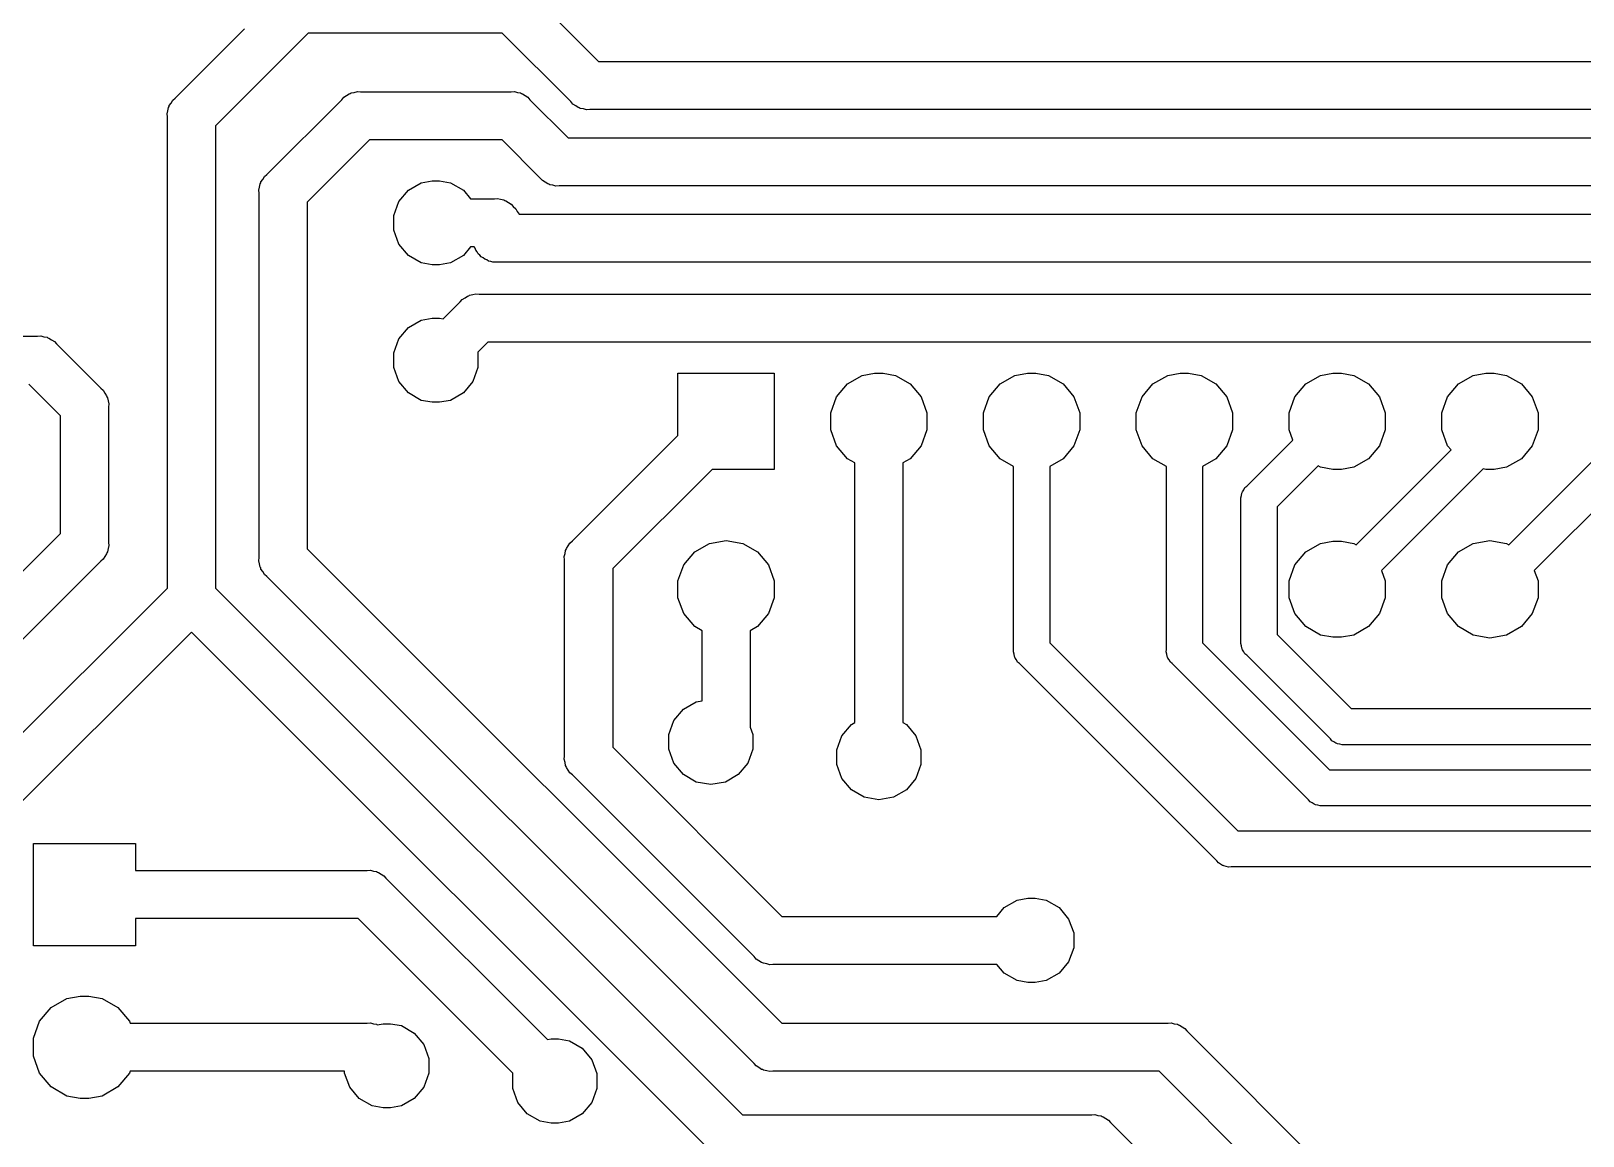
# Model space of a CAD drawing. Extents: x 19.4 to 110.4, y -83.9 to -17.4.
# Drawn here: x 34.16 to 59.97, y -64.98 to -46.59 of the extents above; entities that cross this region are included whole.
import ezdxf

# ---------------------------------------------------------------- set-up
doc = ezdxf.new("R2010")
doc.units = 0
doc.header["$MEASUREMENT"] = 0
doc.layers.add('BLACK', color=7, linetype='CONTINUOUS')

msp = doc.modelspace()

# ---------------------------------------------------------------- linework, layer by layer
at = {"layer": 'BLACK', "linetype": 'CONTINUOUS'}
for p, q in [((42.4592, -45.9575), (43.5997, -47.098)), ((36.5595, -47.7108), (37.7119, -46.5584)), ((38.7737, -46.628), (38.2776, -47.1241)), ((41.9983, -46.628), (38.7737, -46.628)), ((43.1388, -47.7685), (41.9983, -46.628)), ((38.2776, -47.1241), (37.6707, -47.731)), ((43.5997, -47.098), (66.3823, -47.098)), ((36.5189, -47.7449), (36.5595, -47.7108)), ((37.6707, -47.731), (37.23, -48.1717)), ((38.0835, -48.9808), (39.3288, -47.7355)), ((39.3288, -47.7355), (39.3629, -47.6949)), ((39.3629, -47.6949), (39.4089, -47.6683)), ((39.4089, -47.6683), (39.4523, -47.6379)), ((39.4523, -47.6379), (39.4696, -47.6333)), ((39.4696, -47.6333), (39.4851, -47.6243)), ((39.4851, -47.6243), (39.5373, -47.6151)), ((39.5373, -47.6151), (39.5886, -47.6014)), ((39.5886, -47.6014), (39.6415, -47.606)), ((39.6415, -47.606), (42.1465, -47.606)), ((42.1465, -47.606), (42.1994, -47.6014)), ((42.1994, -47.6014), (42.2506, -47.6151)), ((42.2506, -47.6151), (42.3029, -47.6243)), ((42.3029, -47.6243), (42.3184, -47.6333)), ((42.3184, -47.6333), (42.3357, -47.6379)), ((42.3357, -47.6379), (42.3791, -47.6683)), ((42.3791, -47.6683), (42.4251, -47.6949)), ((42.4251, -47.6949), (42.4592, -47.7355)), ((42.4592, -47.7355), (43.0917, -48.368)), ((36.4254, -47.9706), (36.4391, -47.9193)), ((36.43, -48.0235), (36.4254, -47.9706)), ((36.4391, -47.9193), (36.4483, -47.8671)), ((36.4483, -47.8671), (36.4573, -47.8516)), ((36.4573, -47.8516), (36.4619, -47.8343)), ((36.4619, -47.8343), (36.4923, -47.7909)), ((36.4923, -47.7909), (36.5189, -47.7449)), ((43.1729, -47.8091), (43.1388, -47.7685)), ((43.2189, -47.8357), (43.1729, -47.8091)), ((43.2623, -47.8661), (43.2189, -47.8357)), ((43.2796, -47.8707), (43.2623, -47.8661)), ((43.2951, -47.8797), (43.2796, -47.8707)), ((43.3473, -47.8889), (43.2951, -47.8797)), ((43.3986, -47.9026), (43.3473, -47.8889)), ((43.4515, -47.898), (43.3986, -47.9026)), ((66.5305, -47.898), (43.4515, -47.898)), ((36.43, -55.8603), (36.43, -48.0235)), ((37.23, -48.1717), (37.23, -55.8603)), ((39.7897, -48.406), (38.754, -49.4417)), ((41.9983, -48.406), (39.7897, -48.406)), ((42.6308, -49.0385), (41.9983, -48.406)), ((43.0917, -48.368), (67.6523, -48.368)), ((38.0163, -49.0609), (38.0429, -49.0149)), ((38.0429, -49.0149), (38.0835, -48.9808)), ((37.9494, -49.2406), (37.9631, -49.1893)), ((37.954, -49.2935), (37.9494, -49.2406)), ((37.9631, -49.1893), (37.9723, -49.1371)), ((37.9723, -49.1371), (37.9813, -49.1216)), ((37.9813, -49.1216), (37.9859, -49.1043)), ((37.9859, -49.1043), (38.0163, -49.0609)), ((40.2784, -49.4286), (40.4371, -49.2395)), ((40.4371, -49.2395), (40.6509, -49.1161)), ((40.6509, -49.1161), (40.8328, -49.084)), ((40.8328, -49.084), (40.9552, -49.084)), ((40.9552, -49.084), (41.1371, -49.1161)), ((41.1371, -49.1161), (41.3509, -49.2395)), ((41.3509, -49.2395), (41.4721, -49.384)), ((42.6649, -49.0791), (42.6308, -49.0385)), ((42.7109, -49.1057), (42.6649, -49.0791)), ((42.7543, -49.1361), (42.7109, -49.1057)), ((42.7716, -49.1407), (42.7543, -49.1361)), ((42.7871, -49.1497), (42.7716, -49.1407)), ((42.8393, -49.1589), (42.7871, -49.1497)), ((42.8906, -49.1726), (42.8393, -49.1589)), ((42.9435, -49.168), (42.8906, -49.1726)), ((67.8005, -49.168), (42.9435, -49.168)), ((37.954, -55.3545), (37.954, -49.2935)), ((38.754, -49.4417), (38.754, -55.2063)), ((40.194, -49.6606), (40.2784, -49.4286)), ((41.4721, -49.384), (41.8665, -49.384)), ((41.8665, -49.384), (41.9193, -49.3794)), ((41.9193, -49.3794), (41.9706, -49.3931)), ((41.9706, -49.3931), (42.0229, -49.4023)), ((42.0229, -49.4023), (42.0383, -49.4113)), ((42.0383, -49.4113), (42.0556, -49.4159)), ((42.0556, -49.4159), (42.0991, -49.4463)), ((42.0991, -49.4463), (42.145, -49.4729)), ((42.145, -49.4729), (42.1791, -49.5135)), ((42.1791, -49.5135), (42.1805, -49.5149)), ((42.1805, -49.5149), (42.2211, -49.549)), ((40.194, -49.9074), (40.194, -49.6606)), ((42.2211, -49.549), (42.2477, -49.5949)), ((42.2477, -49.5949), (42.2778, -49.638)), ((42.2778, -49.638), (68.9223, -49.638)), ((40.2784, -50.1394), (40.194, -49.9074)), ((40.4371, -50.3285), (40.2784, -50.1394)), ((41.4721, -50.184), (41.3509, -50.3285)), ((41.5324, -50.184), (41.4721, -50.184)), ((41.5461, -50.2077), (41.5324, -50.184)), ((41.5582, -50.2411), (41.5461, -50.2077)), ((41.5811, -50.2683), (41.5582, -50.2411)), ((41.5989, -50.2991), (41.5811, -50.2683)), ((41.6261, -50.3219), (41.5989, -50.2991)), ((40.6509, -50.4519), (40.4371, -50.3285)), ((40.8328, -50.484), (40.6509, -50.4519)), ((40.9552, -50.484), (40.8328, -50.484)), ((41.1371, -50.4519), (40.9552, -50.484)), ((41.3509, -50.3285), (41.1371, -50.4519)), ((41.6489, -50.3491), (41.6261, -50.3219)), ((41.6797, -50.3669), (41.6489, -50.3491)), ((41.7069, -50.3898), (41.6797, -50.3669)), ((41.7403, -50.4019), (41.7069, -50.3898)), ((41.7711, -50.4197), (41.7403, -50.4019)), ((41.8061, -50.4258), (41.7711, -50.4197)), ((41.8395, -50.438), (41.8061, -50.4258)), ((41.875, -50.438), (41.8395, -50.438)), ((69.0705, -50.438), (41.875, -50.438)), ((41.875, -50.438), (41.875, -50.438)), ((41.2988, -51.0995), (41.3329, -51.0589)), ((41.3329, -51.0589), (41.3789, -51.0323)), ((41.3789, -51.0323), (41.4223, -51.0019)), ((41.4223, -51.0019), (41.4396, -50.9973)), ((41.4396, -50.9973), (41.4551, -50.9883)), ((41.4551, -50.9883), (41.5073, -50.9791)), ((41.5073, -50.9791), (41.5586, -50.9654)), ((41.5586, -50.9654), (41.6115, -50.97)), ((41.6115, -50.97), (70.1303, -50.97)), ((41.0174, -51.381), (41.2988, -51.0995)), ((40.2784, -51.7146), (40.4371, -51.5255)), ((40.4371, -51.5255), (40.6509, -51.4021)), ((40.6509, -51.4021), (40.8328, -51.37)), ((40.8328, -51.37), (40.9552, -51.37)), ((40.9552, -51.37), (41.0174, -51.381)), ((33.8521, -51.67), (34.2725, -51.67)), ((34.2725, -51.67), (34.3254, -51.6654)), ((34.3254, -51.6654), (34.3766, -51.6791)), ((34.3766, -51.6791), (34.4289, -51.6883)), ((34.4289, -51.6883), (34.4444, -51.6973)), ((34.4444, -51.6973), (34.4617, -51.7019)), ((34.4617, -51.7019), (34.5051, -51.7323)), ((34.5051, -51.7323), (34.5511, -51.7589)), ((34.5511, -51.7589), (34.5852, -51.7995)), ((34.5852, -51.7995), (35.3225, -52.5368)), ((40.194, -51.9466), (40.2784, -51.7146)), ((41.7597, -51.77), (41.5911, -51.9386)), ((70.2785, -51.77), (41.7597, -51.77)), ((40.194, -52.1934), (40.194, -51.9466)), ((41.5911, -51.9386), (41.594, -51.9466)), ((41.594, -51.9466), (41.594, -52.1934)), ((40.2784, -52.4254), (40.194, -52.1934)), ((41.594, -52.1934), (41.5096, -52.4254)), ((44.92, -53.3203), (44.92, -52.286)), ((44.92, -52.286), (46.52, -52.286)), ((46.52, -52.286), (46.52, -53.886)), ((47.7378, -52.4637), (47.9822, -52.3226)), ((47.9822, -52.3226), (48.19, -52.286)), ((48.19, -52.286), (48.33, -52.286)), ((48.33, -52.286), (48.5378, -52.3226)), ((48.5378, -52.3226), (48.7822, -52.4637)), ((50.2778, -52.4637), (50.5222, -52.3226)), ((50.5222, -52.3226), (50.73, -52.286)), ((50.73, -52.286), (50.87, -52.286)), ((50.87, -52.286), (51.0778, -52.3226)), ((51.0778, -52.3226), (51.3222, -52.4637)), ((52.8178, -52.4637), (53.0622, -52.3226)), ((53.0622, -52.3226), (53.27, -52.286)), ((53.27, -52.286), (53.41, -52.286)), ((53.41, -52.286), (53.6178, -52.3226)), ((53.6178, -52.3226), (53.8622, -52.4637)), ((55.3578, -52.4637), (55.6022, -52.3226)), ((55.6022, -52.3226), (55.81, -52.286)), ((55.81, -52.286), (55.95, -52.286)), ((55.95, -52.286), (56.1578, -52.3226)), ((56.1578, -52.3226), (56.4022, -52.4637)), ((57.8978, -52.4637), (58.1422, -52.3226)), ((58.1422, -52.3226), (58.35, -52.286)), ((58.35, -52.286), (58.49, -52.286)), ((58.49, -52.286), (58.6978, -52.3226)), ((58.6978, -52.3226), (58.9422, -52.4637)), ((34.652, -52.9977), (34.1243, -52.47)), ((35.3225, -52.5368), (35.3631, -52.5709)), ((35.3631, -52.5709), (35.3897, -52.6169)), ((35.3897, -52.6169), (35.4201, -52.6603)), ((40.4371, -52.6145), (40.2784, -52.4254)), ((40.6509, -52.7379), (40.4371, -52.6145)), ((41.3509, -52.6145), (41.1371, -52.7379)), ((41.5096, -52.4254), (41.3509, -52.6145)), ((47.5565, -52.6798), (47.7378, -52.4637)), ((48.7822, -52.4637), (48.9635, -52.6798)), ((50.0965, -52.6798), (50.2778, -52.4637)), ((51.3222, -52.4637), (51.5035, -52.6798)), ((52.6365, -52.6798), (52.8178, -52.4637)), ((53.8622, -52.4637), (54.0435, -52.6798)), ((55.1765, -52.6798), (55.3578, -52.4637)), ((56.4022, -52.4637), (56.5835, -52.6798)), ((57.7165, -52.6798), (57.8978, -52.4637)), ((58.9422, -52.4637), (59.1235, -52.6798)), ((35.4201, -52.6603), (35.4247, -52.6776)), ((35.4247, -52.6776), (35.4337, -52.6931)), ((35.4337, -52.6931), (35.4429, -52.7453)), ((35.4429, -52.7453), (35.4566, -52.7966)), ((35.4566, -52.7966), (35.452, -52.8495)), ((35.452, -52.8495), (35.452, -55.1005)), ((40.8328, -52.77), (40.6509, -52.7379)), ((40.9552, -52.77), (40.8328, -52.77)), ((41.1371, -52.7379), (40.9552, -52.77)), ((47.46, -52.9449), (47.5565, -52.6798)), ((48.9635, -52.6798), (49.06, -52.9449)), ((50, -52.9449), (50.0965, -52.6798)), ((51.5035, -52.6798), (51.6, -52.9449)), ((52.54, -52.9449), (52.6365, -52.6798)), ((54.0435, -52.6798), (54.14, -52.9449)), ((55.08, -52.9449), (55.1765, -52.6798)), ((56.5835, -52.6798), (56.68, -52.9449)), ((57.62, -52.9449), (57.7165, -52.6798)), ((59.1235, -52.6798), (59.22, -52.9449)), ((34.652, -54.9523), (34.652, -52.9977)), ((47.46, -53.2271), (47.46, -52.9449)), ((49.06, -52.9449), (49.06, -53.2271)), ((50, -53.2271), (50, -52.9449)), ((51.6, -52.9449), (51.6, -53.2271)), ((52.54, -53.2271), (52.54, -52.9449)), ((54.14, -52.9449), (54.14, -53.2271)), ((55.08, -53.2271), (55.08, -52.9449)), ((56.68, -52.9449), (56.68, -53.2271)), ((57.62, -53.2271), (57.62, -52.9449)), ((59.22, -52.9449), (59.22, -53.2271)), ((43.1635, -55.0768), (44.92, -53.3203)), ((47.5565, -53.4922), (47.46, -53.2271)), ((49.06, -53.2271), (48.9635, -53.4922)), ((50.0965, -53.4922), (50, -53.2271)), ((51.6, -53.2271), (51.5035, -53.4922)), ((52.6365, -53.4922), (52.54, -53.2271)), ((54.14, -53.2271), (54.0435, -53.4922)), ((54.3771, -54.1646), (55.1426, -53.3991)), ((55.1426, -53.3991), (55.08, -53.2271)), ((56.68, -53.2271), (56.5835, -53.4922)), ((57.7165, -53.4922), (57.62, -53.2271)), ((59.22, -53.2271), (59.1235, -53.4922)), ((47.7378, -53.7083), (47.5565, -53.4922)), ((48.9635, -53.4922), (48.7822, -53.7083)), ((50.2778, -53.7083), (50.0965, -53.4922)), ((51.5035, -53.4922), (51.3222, -53.7083)), ((52.8178, -53.7083), (52.6365, -53.4922)), ((54.0435, -53.4922), (53.8622, -53.7083)), ((56.1967, -55.1391), (57.7745, -53.5613)), ((56.5835, -53.4922), (56.4022, -53.7083)), ((57.7745, -53.5613), (57.7165, -53.4922)), ((58.7367, -55.1391), (60.3145, -53.5613)), ((59.1235, -53.4922), (58.9422, -53.7083)), ((45.4857, -53.886), (43.834, -55.5377)), ((46.52, -53.886), (45.4857, -53.886)), ((47.86, -53.7788), (47.7378, -53.7083)), ((47.86, -58.0966), (47.86, -53.7788)), ((48.7822, -53.7083), (48.66, -53.7788)), ((48.66, -53.7788), (48.66, -58.0966)), ((50.5, -53.8366), (50.2778, -53.7083)), ((50.5, -56.8829), (50.5, -53.8366)), ((51.3222, -53.7083), (51.1, -53.8366)), ((51.1, -53.8366), (51.1, -56.7717)), ((53.04, -53.8366), (52.8178, -53.7083)), ((53.04, -56.8829), (53.04, -53.8366)), ((53.8622, -53.7083), (53.64, -53.8366)), ((53.64, -53.8366), (53.64, -56.7717)), ((55.5633, -53.8269), (54.88, -54.5103)), ((55.6022, -53.8494), (55.5633, -53.8269)), ((55.81, -53.886), (55.6022, -53.8494)), ((55.95, -53.886), (55.81, -53.886)), ((56.1578, -53.8494), (55.95, -53.886)), ((56.4022, -53.7083), (56.1578, -53.8494)), ((58.306, -53.8782), (56.6174, -55.5669)), ((58.35, -53.886), (58.306, -53.8782)), ((58.49, -53.886), (58.35, -53.886)), ((58.6978, -53.8494), (58.49, -53.886)), ((58.9422, -53.7083), (58.6978, -53.8494)), ((60.846, -53.8782), (59.1574, -55.5669)), ((54.3466, -54.1902), (54.3771, -54.1646)), ((54.2765, -54.3595), (54.2868, -54.321)), ((54.28, -54.3991), (54.2765, -54.3595)), ((54.28, -56.7449), (54.28, -54.3991)), ((54.2868, -54.321), (54.2937, -54.2818)), ((54.2937, -54.2818), (54.3004, -54.2702)), ((54.3004, -54.2702), (54.3039, -54.2573)), ((54.3039, -54.2573), (54.3267, -54.2247)), ((54.3267, -54.2247), (54.3466, -54.1902)), ((54.88, -54.5103), (54.88, -56.6337)), ((26.6535, -62.9508), (34.652, -54.9523)), ((35.4429, -55.2047), (35.4337, -55.2569)), ((35.4566, -55.1534), (35.4429, -55.2047)), ((35.452, -55.1005), (35.4566, -55.1534)), ((38.754, -55.2063), (46.6477, -63.1)), ((43.0523, -55.2331), (43.0613, -55.2176)), ((43.0613, -55.2176), (43.0659, -55.2003)), ((43.0659, -55.2003), (43.0963, -55.1569)), ((43.0963, -55.1569), (43.1229, -55.1109)), ((43.1229, -55.1109), (43.1635, -55.0768)), ((45.1978, -55.2577), (45.4422, -55.1166)), ((45.4422, -55.1166), (45.72, -55.0677)), ((45.72, -55.0677), (45.9978, -55.1166)), ((45.9978, -55.1166), (46.2422, -55.2577)), ((55.3578, -55.2577), (55.6022, -55.1166)), ((55.6022, -55.1166), (55.81, -55.08)), ((55.81, -55.08), (55.95, -55.08)), ((55.95, -55.08), (56.1578, -55.1166)), ((56.1578, -55.1166), (56.1967, -55.1391)), ((57.8978, -55.2577), (58.1422, -55.1166)), ((58.1422, -55.1166), (58.42, -55.0677)), ((58.42, -55.0677), (58.6978, -55.1166)), ((58.6978, -55.1166), (58.7367, -55.1391)), ((35.3225, -55.4132), (27.324, -63.4117)), ((35.3631, -55.3791), (35.3225, -55.4132)), ((35.3897, -55.3331), (35.3631, -55.3791)), ((35.4201, -55.2897), (35.3897, -55.3331)), ((35.4247, -55.2724), (35.4201, -55.2897)), ((35.4337, -55.2569), (35.4247, -55.2724)), ((37.9494, -55.4074), (37.954, -55.3545)), ((37.9631, -55.4587), (37.9494, -55.4074)), ((37.9723, -55.5109), (37.9631, -55.4587)), ((43.0294, -55.3366), (43.0431, -55.2853)), ((43.034, -55.3895), (43.0294, -55.3366)), ((43.034, -58.6565), (43.034, -55.3895)), ((43.0431, -55.2853), (43.0523, -55.2331)), ((44.92, -55.7389), (45.0165, -55.4738)), ((45.0165, -55.4738), (45.1978, -55.2577)), ((46.2422, -55.2577), (46.4235, -55.4738)), ((46.4235, -55.4738), (46.52, -55.7389)), ((55.08, -55.7389), (55.1765, -55.4738)), ((55.1765, -55.4738), (55.3578, -55.2577)), ((57.62, -55.7389), (57.7165, -55.4738)), ((57.7165, -55.4738), (57.8978, -55.2577)), ((37.9813, -55.5264), (37.9723, -55.5109)), ((37.9859, -55.5437), (37.9813, -55.5264)), ((38.0163, -55.5871), (37.9859, -55.5437)), ((38.0429, -55.6331), (38.0163, -55.5871)), ((38.0835, -55.6672), (38.0429, -55.6331)), ((46.1868, -63.7705), (38.0835, -55.6672)), ((43.834, -55.5377), (43.834, -58.5083)), ((56.6174, -55.5669), (56.68, -55.7389)), ((59.1574, -55.5669), (59.22, -55.7389)), ((29.1935, -63.0968), (36.43, -55.8603)), ((37.23, -55.8603), (45.9937, -64.624)), ((44.92, -56.0211), (44.92, -55.7389)), ((46.52, -55.7389), (46.52, -56.0211)), ((55.08, -56.0211), (55.08, -55.7389)), ((56.68, -55.7389), (56.68, -56.0211)), ((57.62, -56.0211), (57.62, -55.7389)), ((59.22, -55.7389), (59.22, -56.0211)), ((45.0165, -56.2862), (44.92, -56.0211)), ((46.52, -56.0211), (46.4235, -56.2862)), ((55.1765, -56.2862), (55.08, -56.0211)), ((56.68, -56.0211), (56.5835, -56.2862)), ((57.7165, -56.2862), (57.62, -56.0211)), ((59.22, -56.0211), (59.1235, -56.2862)), ((45.1978, -56.5023), (45.0165, -56.2862)), ((45.32, -56.5728), (45.1978, -56.5023)), ((46.2422, -56.5023), (46.12, -56.5728)), ((46.4235, -56.2862), (46.2422, -56.5023)), ((55.3578, -56.5023), (55.1765, -56.2862)), ((55.6022, -56.6434), (55.3578, -56.5023)), ((56.4022, -56.5023), (56.1578, -56.6434)), ((56.5835, -56.2862), (56.4022, -56.5023)), ((57.8978, -56.5023), (57.7165, -56.2862)), ((58.1422, -56.6434), (57.8978, -56.5023)), ((58.9422, -56.5023), (58.6978, -56.6434)), ((59.1235, -56.2862), (58.9422, -56.5023)), ((36.83, -56.5917), (29.864, -63.5577)), ((45.5328, -65.2945), (36.83, -56.5917)), ((45.32, -57.7349), (45.32, -56.5728)), ((46.12, -56.5728), (46.12, -58.1485)), ((54.2765, -56.7846), (54.28, -56.7449)), ((54.88, -56.6337), (56.1123, -57.866)), ((55.81, -56.68), (55.6022, -56.6434)), ((55.95, -56.68), (55.81, -56.68)), ((56.1578, -56.6434), (55.95, -56.68)), ((58.42, -56.6923), (58.1422, -56.6434)), ((58.6978, -56.6434), (58.42, -56.6923)), ((50.4965, -56.9225), (50.5, -56.8829)), ((50.5068, -56.961), (50.4965, -56.9225)), ((50.5137, -57.0002), (50.5068, -56.961)), ((50.5204, -57.0118), (50.5137, -57.0002)), ((50.5239, -57.0247), (50.5204, -57.0118)), ((50.5467, -57.0573), (50.5239, -57.0247)), ((51.1, -56.7717), (54.2263, -59.898)), ((53.0365, -56.9225), (53.04, -56.8829)), ((53.0468, -56.961), (53.0365, -56.9225)), ((53.0537, -57.0002), (53.0468, -56.961)), ((53.0604, -57.0118), (53.0537, -57.0002)), ((53.0639, -57.0247), (53.0604, -57.0118)), ((53.0867, -57.0573), (53.0639, -57.0247)), ((53.64, -56.7717), (55.7503, -58.882)), ((54.2868, -56.823), (54.2765, -56.7846)), ((54.2937, -56.8622), (54.2868, -56.823)), ((54.3004, -56.8738), (54.2937, -56.8622)), ((54.3039, -56.8867), (54.3004, -56.8738)), ((54.3267, -56.9193), (54.3039, -56.8867)), ((54.3466, -56.9538), (54.3267, -56.9193)), ((54.3771, -56.9794), (54.3466, -56.9538)), ((55.7666, -58.3689), (54.3771, -56.9794)), ((50.5666, -57.0918), (50.5467, -57.0573)), ((50.5971, -57.1174), (50.5666, -57.0918)), ((53.8806, -60.4009), (50.5971, -57.1174)), ((53.1066, -57.0918), (53.0867, -57.0573)), ((53.1371, -57.1174), (53.1066, -57.0918)), ((55.4046, -59.3849), (53.1371, -57.1174)), ((45.0091, -57.8755), (45.2229, -57.7521)), ((45.2229, -57.7521), (45.32, -57.7349)), ((44.8504, -58.0646), (45.0091, -57.8755)), ((56.1123, -57.866), (61.9629, -57.866)), ((44.766, -58.2966), (44.8504, -58.0646)), ((44.766, -58.5434), (44.766, -58.2966)), ((46.12, -58.1485), (46.1225, -58.177)), ((46.1225, -58.177), (46.166, -58.2966)), ((46.166, -58.2966), (46.166, -58.5434)), ((47.6444, -58.3186), (47.8031, -58.1295)), ((47.8031, -58.1295), (47.86, -58.0966)), ((48.66, -58.0966), (48.7169, -58.1295)), ((48.7169, -58.1295), (48.8756, -58.3186)), ((43.834, -58.5083), (46.6477, -61.322)), ((44.8504, -58.7754), (44.766, -58.5434)), ((46.166, -58.5434), (46.0816, -58.7754)), ((47.56, -58.5506), (47.6444, -58.3186)), ((47.56, -58.7974), (47.56, -58.5506)), ((48.8756, -58.3186), (48.96, -58.5506)), ((48.96, -58.5506), (48.96, -58.7974)), ((55.7922, -58.3994), (55.7666, -58.3689)), ((55.8267, -58.4193), (55.7922, -58.3994)), ((55.8593, -58.4421), (55.8267, -58.4193)), ((55.8722, -58.4456), (55.8593, -58.4421)), ((55.8838, -58.4523), (55.8722, -58.4456)), ((55.923, -58.4592), (55.8838, -58.4523)), ((55.9614, -58.4695), (55.923, -58.4592)), ((56.0011, -58.466), (55.9614, -58.4695)), ((61.8517, -58.466), (56.0011, -58.466)), ((43.0294, -58.7094), (43.034, -58.6565)), ((43.0431, -58.7607), (43.0294, -58.7094)), ((43.0523, -58.8129), (43.0431, -58.7607)), ((43.0613, -58.8284), (43.0523, -58.8129)), ((43.0659, -58.8457), (43.0613, -58.8284)), ((45.0091, -58.9645), (44.8504, -58.7754)), ((46.0816, -58.7754), (45.9229, -58.9645)), ((47.6444, -59.0294), (47.56, -58.7974)), ((48.96, -58.7974), (48.8756, -59.0294)), ((43.0963, -58.8891), (43.0659, -58.8457)), ((43.1229, -58.9351), (43.0963, -58.8891)), ((43.1635, -58.9692), (43.1229, -58.9351)), ((46.1868, -61.9925), (43.1635, -58.9692)), ((45.2229, -59.0879), (45.0091, -58.9645)), ((45.466, -59.1308), (45.2229, -59.0879)), ((45.7091, -59.0879), (45.466, -59.1308)), ((45.9229, -58.9645), (45.7091, -59.0879)), ((47.8031, -59.2185), (47.6444, -59.0294)), ((48.8756, -59.0294), (48.7169, -59.2185)), ((55.7503, -58.882), (61.4549, -58.882)), ((48.0169, -59.3419), (47.8031, -59.2185)), ((48.26, -59.3848), (48.0169, -59.3419)), ((48.5031, -59.3419), (48.26, -59.3848)), ((48.7169, -59.2185), (48.5031, -59.3419)), ((55.4302, -59.4154), (55.4046, -59.3849)), ((55.4647, -59.4353), (55.4302, -59.4154)), ((55.4973, -59.4581), (55.4647, -59.4353)), ((55.5102, -59.4616), (55.4973, -59.4581)), ((55.5218, -59.4683), (55.5102, -59.4616)), ((55.561, -59.4752), (55.5218, -59.4683)), ((55.5994, -59.4855), (55.561, -59.4752)), ((55.6391, -59.482), (55.5994, -59.4855)), ((61.3437, -59.482), (55.6391, -59.482)), ((34.202, -61.81), (34.202, -60.11)), ((34.202, -60.11), (35.902, -60.11)), ((35.902, -60.11), (35.902, -60.56)), ((54.2263, -59.898), (60.9469, -59.898)), ((35.902, -60.56), (39.7522, -60.56)), ((39.7522, -60.56), (39.8051, -60.5554)), ((39.8051, -60.5554), (39.8563, -60.5691)), ((39.8563, -60.5691), (39.9086, -60.5783)), ((39.9086, -60.5783), (39.9241, -60.5873)), ((39.9241, -60.5873), (39.9413, -60.5919)), ((39.9413, -60.5919), (39.9848, -60.6223)), ((39.9848, -60.6223), (40.0308, -60.6489)), ((53.9062, -60.4314), (53.8806, -60.4009)), ((53.9407, -60.4513), (53.9062, -60.4314)), ((53.9733, -60.4741), (53.9407, -60.4513)), ((53.9862, -60.4776), (53.9733, -60.4741)), ((53.9978, -60.4843), (53.9862, -60.4776)), ((54.037, -60.4912), (53.9978, -60.4843)), ((54.0754, -60.5015), (54.037, -60.4912)), ((54.1151, -60.498), (54.0754, -60.5015)), ((60.8357, -60.498), (54.1151, -60.498)), ((40.0308, -60.6489), (40.0649, -60.6895)), ((40.0649, -60.6895), (42.7485, -63.3731)), ((50.3431, -61.1775), (50.5569, -61.0541)), ((50.5569, -61.0541), (50.7388, -61.022)), ((50.7388, -61.022), (50.8612, -61.022)), ((50.8612, -61.022), (51.0431, -61.0541)), ((51.0431, -61.0541), (51.2569, -61.1775)), ((39.604, -61.36), (35.902, -61.36)), ((35.902, -61.36), (35.902, -61.81)), ((42.1748, -63.9307), (39.604, -61.36)), ((46.6477, -61.322), (50.2219, -61.322)), ((50.2219, -61.322), (50.3431, -61.1775)), ((51.2569, -61.1775), (51.4156, -61.3666)), ((51.4156, -61.3666), (51.5, -61.5986)), ((51.5, -61.5986), (51.5, -61.8454)), ((35.902, -61.81), (34.202, -61.81)), ((51.5, -61.8454), (51.4156, -62.0774)), ((46.2209, -62.0331), (46.1868, -61.9925)), ((46.2669, -62.0597), (46.2209, -62.0331)), ((46.3103, -62.0901), (46.2669, -62.0597)), ((46.3276, -62.0947), (46.3103, -62.0901)), ((46.3431, -62.1037), (46.3276, -62.0947)), ((46.3953, -62.1129), (46.3431, -62.1037)), ((46.4466, -62.1266), (46.3953, -62.1129)), ((46.4995, -62.122), (46.4466, -62.1266)), ((50.2219, -62.122), (46.4995, -62.122)), ((50.3431, -62.2665), (50.2219, -62.122)), ((51.4156, -62.0774), (51.2569, -62.2665)), ((50.5569, -62.3899), (50.3431, -62.2665)), ((50.7388, -62.422), (50.5569, -62.3899)), ((50.8612, -62.422), (50.7388, -62.422)), ((51.0431, -62.3899), (50.8612, -62.422)), ((51.2569, -62.2665), (51.0431, -62.3899)), ((34.4972, -62.8388), (34.7568, -62.6889)), ((34.7568, -62.6889), (34.9776, -62.65)), ((34.9776, -62.65), (35.1264, -62.65)), ((35.1264, -62.65), (35.3472, -62.6889)), ((35.3472, -62.6889), (35.6068, -62.8388)), ((34.3045, -63.0684), (34.4972, -62.8388)), ((35.6068, -62.8388), (35.7995, -63.0684)), ((34.202, -63.3501), (34.3045, -63.0684)), ((35.7995, -63.0684), (35.811, -63.1)), ((35.811, -63.1), (39.7522, -63.1)), ((39.7522, -63.1), (39.8051, -63.0954)), ((39.8051, -63.0954), (39.8563, -63.1091)), ((39.8563, -63.1091), (39.9086, -63.1183)), ((39.9086, -63.1183), (39.9204, -63.1251)), ((39.9204, -63.1251), (40.0166, -63.1082)), ((40.0166, -63.1082), (40.1391, -63.1082)), ((40.1391, -63.1082), (40.321, -63.1402)), ((40.321, -63.1402), (40.5347, -63.2637)), ((46.6477, -63.1), (53.0685, -63.1)), ((53.0685, -63.1), (53.1214, -63.0954)), ((53.1214, -63.0954), (53.1726, -63.1091)), ((53.1726, -63.1091), (53.2249, -63.1183)), ((53.2249, -63.1183), (53.2404, -63.1273)), ((53.2404, -63.1273), (53.2577, -63.1319)), ((53.2577, -63.1319), (53.3011, -63.1623)), ((53.3011, -63.1623), (53.3471, -63.1889)), ((53.3471, -63.1889), (53.3812, -63.2295)), ((34.202, -63.6499), (34.202, -63.3501)), ((40.5347, -63.2637), (40.6934, -63.4528)), ((40.6934, -63.4528), (40.7778, -63.6847)), ((42.7485, -63.3731), (42.8106, -63.3622)), ((42.8106, -63.3622), (42.9331, -63.3622)), ((42.9331, -63.3622), (43.115, -63.3942)), ((43.115, -63.3942), (43.3287, -63.5177)), ((53.3812, -63.2295), (56.1505, -65.9988)), ((34.3045, -63.9316), (34.202, -63.6499)), ((40.7778, -63.6847), (40.7778, -63.9316)), ((43.3287, -63.5177), (43.4874, -63.7068)), ((43.4874, -63.7068), (43.5718, -63.9387)), ((34.4972, -64.1612), (34.3045, -63.9316)), ((35.7995, -63.9316), (35.6068, -64.1612)), ((35.811, -63.9), (35.7995, -63.9316)), ((39.3778, -63.9), (35.811, -63.9)), ((39.3778, -63.9316), (39.3778, -63.9)), ((39.4623, -64.1636), (39.3778, -63.9316)), ((40.7778, -63.9316), (40.6934, -64.1636)), ((42.1718, -63.9387), (42.1748, -63.9307)), ((42.1718, -64.1856), (42.1718, -63.9387)), ((43.5718, -63.9387), (43.5718, -64.1856)), ((46.2209, -63.8111), (46.1868, -63.7705)), ((46.2669, -63.8377), (46.2209, -63.8111)), ((46.3103, -63.8681), (46.2669, -63.8377)), ((46.3276, -63.8727), (46.3103, -63.8681)), ((46.3431, -63.8817), (46.3276, -63.8727)), ((46.3953, -63.8909), (46.3431, -63.8817)), ((46.4466, -63.9046), (46.3953, -63.8909)), ((46.4995, -63.9), (46.4466, -63.9046)), ((52.9203, -63.9), (46.4995, -63.9)), ((55.48, -66.4597), (52.9203, -63.9)), ((34.7568, -64.3111), (34.4972, -64.1612)), ((35.6068, -64.1612), (35.3472, -64.3111)), ((39.621, -64.3527), (39.4623, -64.1636)), ((40.6934, -64.1636), (40.5347, -64.3527)), ((42.2563, -64.4176), (42.1718, -64.1856)), ((43.5718, -64.1856), (43.4874, -64.4176)), ((34.9776, -64.35), (34.7568, -64.3111)), ((35.1264, -64.35), (34.9776, -64.35)), ((35.3472, -64.3111), (35.1264, -64.35)), ((39.8347, -64.4761), (39.621, -64.3527)), ((40.0166, -64.5082), (39.8347, -64.4761)), ((40.1391, -64.5082), (40.0166, -64.5082)), ((40.321, -64.4761), (40.1391, -64.5082)), ((40.5347, -64.3527), (40.321, -64.4761)), ((42.415, -64.6067), (42.2563, -64.4176)), ((43.4874, -64.4176), (43.3287, -64.6067)), ((42.6287, -64.7301), (42.415, -64.6067)), ((42.8106, -64.7622), (42.6287, -64.7301)), ((42.9331, -64.7622), (42.8106, -64.7622)), ((43.115, -64.7301), (42.9331, -64.7622)), ((43.3287, -64.6067), (43.115, -64.7301)), ((45.9937, -64.624), (51.7985, -64.624)), ((51.7985, -64.624), (51.8514, -64.6194)), ((51.8514, -64.6194), (51.9026, -64.6331)), ((51.9026, -64.6331), (51.9549, -64.6423)), ((51.9549, -64.6423), (51.9704, -64.6513)), ((51.9704, -64.6513), (51.9877, -64.6559)), ((51.9877, -64.6559), (52.0311, -64.6863)), ((52.0311, -64.6863), (52.0771, -64.7129)), ((52.0771, -64.7129), (52.1112, -64.7535)), ((52.1112, -64.7535), (53.6105, -66.2528))]:
    msp.add_line(p, q, dxfattribs=at)

doc.saveas('drawing.dxf')
